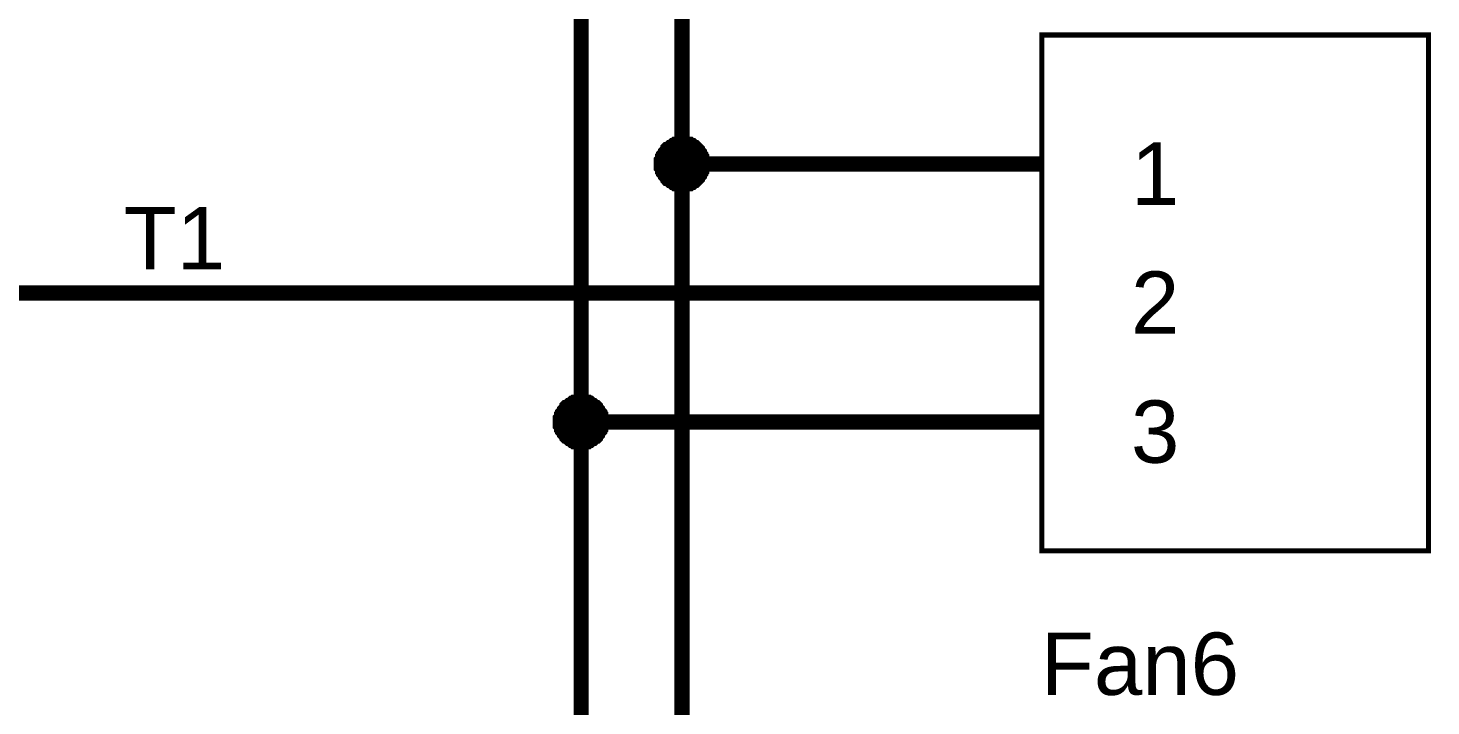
# Model space of a CAD drawing. Header units: millimetres. Extents: x 0 to 594, y 0 to 420.
# Drawn here: x 522.37 to 550.02, y 248.75 to 262.1 of the extents above; entities that cross this region are included whole.
import ezdxf

# ---------------------------------------------------------------- set-up
doc = ezdxf.new("R2010")
doc.units = ezdxf.units.MM
doc.layers.add('Sheet', color=255, linetype='Continuous')
doc.styles.get("Standard").update_dxf_attribs({"font": 'arial.ttf'})

msp = doc.modelspace()

# ---------------------------------------------------------------- linework, layer by layer
at = {"layer": 'Sheet', "color": 0}
for points, const_width in [([(537.275, 259.425), (535.265, 259.425), (535.265, 272.972)], 0.3), ([(537.275, 254.345), (533.275, 254.345), (533.275, 267.892), (537.275, 267.892)], 0.3), ([(534.757, 259.425), (534.757, 259.447), (534.757, 259.468), (534.757, 259.51), (534.757, 259.531), (534.778, 259.552), (534.778, 259.574), (534.778, 259.595), (534.799, 259.616), (534.799, 259.637), (534.82, 259.658), (534.841, 259.679), (534.841, 259.701), (534.862, 259.722), (534.884, 259.743), (534.884, 259.764), (534.905, 259.785), (534.926, 259.806), (534.947, 259.806), (534.968, 259.828), (534.989, 259.849), (535.011, 259.849), (535.032, 259.87), (535.053, 259.891), (535.074, 259.891), (535.095, 259.912), (535.116, 259.912), (535.138, 259.912), (535.159, 259.933), (535.18, 259.933), (535.222, 259.933), (535.243, 259.933), (535.265, 259.933)], 0.0991), ([(534.757, 259.425), (534.757, 259.447), (534.757, 259.468), (534.757, 259.51), (534.757, 259.531), (534.778, 259.552), (534.778, 259.574), (534.778, 259.595), (534.799, 259.616), (534.799, 259.637), (534.82, 259.658), (534.841, 259.679), (534.841, 259.701), (534.862, 259.722), (534.884, 259.743), (534.884, 259.764), (534.905, 259.785), (534.926, 259.806), (534.947, 259.806), (534.968, 259.828), (534.989, 259.849), (535.011, 259.849), (535.032, 259.87), (535.053, 259.891), (535.074, 259.891), (535.095, 259.912), (535.116, 259.912), (535.138, 259.912), (535.159, 259.933), (535.18, 259.933), (535.222, 259.933), (535.243, 259.933), (535.265, 259.933)], 0.0991), ([(534.757, 259.425), (534.757, 259.447), (534.757, 259.468), (534.757, 259.51), (534.757, 259.531), (534.778, 259.552), (534.778, 259.574), (534.778, 259.595), (534.799, 259.616), (534.799, 259.637), (534.82, 259.658), (534.841, 259.679), (534.841, 259.701), (534.862, 259.722), (534.884, 259.743), (534.884, 259.764), (534.905, 259.785), (534.926, 259.806), (534.947, 259.806), (534.968, 259.828), (534.989, 259.849), (535.011, 259.849), (535.032, 259.87), (535.053, 259.891), (535.074, 259.891), (535.095, 259.912), (535.116, 259.912), (535.138, 259.912), (535.159, 259.933), (535.18, 259.933), (535.222, 259.933), (535.243, 259.933), (535.265, 259.933)], 0.0991), ([(534.757, 259.425), (534.757, 259.447), (534.757, 259.468), (534.757, 259.51), (534.757, 259.531), (534.778, 259.552), (534.778, 259.574), (534.778, 259.595), (534.799, 259.616), (534.799, 259.637), (534.82, 259.658), (534.841, 259.679), (534.841, 259.701), (534.862, 259.722), (534.884, 259.743), (534.884, 259.764), (534.905, 259.785), (534.926, 259.806), (534.947, 259.806), (534.968, 259.828), (534.989, 259.849), (535.011, 259.849), (535.032, 259.87), (535.053, 259.891), (535.074, 259.891), (535.095, 259.912), (535.116, 259.912), (535.138, 259.912), (535.159, 259.933), (535.18, 259.933), (535.222, 259.933), (535.243, 259.933), (535.265, 259.933)], 0.0991), ([(534.757, 259.425), (534.757, 259.447), (534.757, 259.468), (534.757, 259.51), (534.757, 259.531), (534.778, 259.552), (534.778, 259.574), (534.778, 259.595), (534.799, 259.616), (534.799, 259.637), (534.82, 259.658), (534.841, 259.679), (534.841, 259.701), (534.862, 259.722), (534.884, 259.743), (534.884, 259.764), (534.905, 259.785), (534.926, 259.806), (534.947, 259.806), (534.968, 259.828), (534.989, 259.849), (535.011, 259.849), (535.032, 259.87), (535.053, 259.891), (535.074, 259.891), (535.095, 259.912), (535.116, 259.912), (535.138, 259.912), (535.159, 259.933), (535.18, 259.933), (535.222, 259.933), (535.243, 259.933), (535.265, 259.933)], 0.0991), ([(534.757, 259.425), (534.757, 259.447), (534.757, 259.468), (534.757, 259.51), (534.757, 259.531), (534.778, 259.552), (534.778, 259.574), (534.778, 259.595), (534.799, 259.616), (534.799, 259.637), (534.82, 259.658), (534.841, 259.679), (534.841, 259.701), (534.862, 259.722), (534.884, 259.743), (534.884, 259.764), (534.905, 259.785), (534.926, 259.806), (534.947, 259.806), (534.968, 259.828), (534.989, 259.849), (535.011, 259.849), (535.032, 259.87), (535.053, 259.891), (535.074, 259.891), (535.095, 259.912), (535.116, 259.912), (535.138, 259.912), (535.159, 259.933), (535.18, 259.933), (535.222, 259.933), (535.243, 259.933), (535.265, 259.933)], 0.0991), ([(534.757, 259.425), (534.757, 259.447), (534.757, 259.468), (534.757, 259.51), (534.757, 259.531), (534.778, 259.552), (534.778, 259.574), (534.778, 259.595), (534.799, 259.616), (534.799, 259.637), (534.82, 259.658), (534.841, 259.679), (534.841, 259.701), (534.862, 259.722), (534.884, 259.743), (534.884, 259.764), (534.905, 259.785), (534.926, 259.806), (534.947, 259.806), (534.968, 259.828), (534.989, 259.849), (535.011, 259.849), (535.032, 259.87), (535.053, 259.891), (535.074, 259.891), (535.095, 259.912), (535.116, 259.912), (535.138, 259.912), (535.159, 259.933), (535.18, 259.933), (535.222, 259.933), (535.243, 259.933), (535.265, 259.933)], 0.0991), ([(534.757, 259.425), (534.757, 259.447), (534.757, 259.468), (534.757, 259.51), (534.757, 259.531), (534.778, 259.552), (534.778, 259.574), (534.778, 259.595), (534.799, 259.616), (534.799, 259.637), (534.82, 259.658), (534.841, 259.679), (534.841, 259.701), (534.862, 259.722), (534.884, 259.743), (534.884, 259.764), (534.905, 259.785), (534.926, 259.806), (534.947, 259.806), (534.968, 259.828), (534.989, 259.849), (535.011, 259.849), (535.032, 259.87), (535.053, 259.891), (535.074, 259.891), (535.095, 259.912), (535.116, 259.912), (535.138, 259.912), (535.159, 259.933), (535.18, 259.933), (535.222, 259.933), (535.243, 259.933), (535.265, 259.933)], 0.0991), ([(535.265, 259.933), (535.265, 259.933)], 0.0991), ([(535.265, 259.933), (535.286, 259.933), (535.328, 259.933), (535.349, 259.933), (535.37, 259.933), (535.392, 259.912), (535.413, 259.912), (535.455, 259.912), (535.476, 259.891), (535.497, 259.891), (535.519, 259.87), (535.54, 259.849), (535.561, 259.849), (535.582, 259.828), (535.603, 259.806), (535.603, 259.806), (535.624, 259.785), (535.646, 259.764), (535.667, 259.743), (535.667, 259.722), (535.688, 259.701), (535.709, 259.679), (535.709, 259.658), (535.73, 259.637), (535.73, 259.616), (535.751, 259.595), (535.751, 259.574), (535.751, 259.552), (535.773, 259.531), (535.773, 259.51), (535.773, 259.468), (535.773, 259.447), (535.773, 259.425)], 0.0991), ([(535.265, 259.933), (535.265, 259.933)], 0.0991), ([(535.265, 259.933), (535.286, 259.933), (535.328, 259.933), (535.349, 259.933), (535.37, 259.933), (535.392, 259.912), (535.413, 259.912), (535.455, 259.912), (535.476, 259.891), (535.497, 259.891), (535.519, 259.87), (535.54, 259.849), (535.561, 259.849), (535.582, 259.828), (535.603, 259.806), (535.603, 259.806), (535.624, 259.785), (535.646, 259.764), (535.667, 259.743), (535.667, 259.722), (535.688, 259.701), (535.709, 259.679), (535.709, 259.658), (535.73, 259.637), (535.73, 259.616), (535.751, 259.595), (535.751, 259.574), (535.751, 259.552), (535.773, 259.531), (535.773, 259.51), (535.773, 259.468), (535.773, 259.447), (535.773, 259.425)], 0.0991), ([(535.265, 259.933), (535.265, 259.933)], 0.0991), ([(535.265, 259.933), (535.286, 259.933), (535.328, 259.933), (535.349, 259.933), (535.37, 259.933), (535.392, 259.912), (535.413, 259.912), (535.455, 259.912), (535.476, 259.891), (535.497, 259.891), (535.519, 259.87), (535.54, 259.849), (535.561, 259.849), (535.582, 259.828), (535.603, 259.806), (535.603, 259.806), (535.624, 259.785), (535.646, 259.764), (535.667, 259.743), (535.667, 259.722), (535.688, 259.701), (535.709, 259.679), (535.709, 259.658), (535.73, 259.637), (535.73, 259.616), (535.751, 259.595), (535.751, 259.574), (535.751, 259.552), (535.773, 259.531), (535.773, 259.51), (535.773, 259.468), (535.773, 259.447), (535.773, 259.425)], 0.0991), ([(535.265, 259.933), (535.265, 259.933)], 0.0991), ([(535.265, 259.933), (535.286, 259.933), (535.328, 259.933), (535.349, 259.933), (535.37, 259.933), (535.392, 259.912), (535.413, 259.912), (535.455, 259.912), (535.476, 259.891), (535.497, 259.891), (535.519, 259.87), (535.54, 259.849), (535.561, 259.849), (535.582, 259.828), (535.603, 259.806), (535.603, 259.806), (535.624, 259.785), (535.646, 259.764), (535.667, 259.743), (535.667, 259.722), (535.688, 259.701), (535.709, 259.679), (535.709, 259.658), (535.73, 259.637), (535.73, 259.616), (535.751, 259.595), (535.751, 259.574), (535.751, 259.552), (535.773, 259.531), (535.773, 259.51), (535.773, 259.468), (535.773, 259.447), (535.773, 259.425)], 0.0991), ([(535.265, 259.933), (535.265, 259.933)], 0.0991), ([(535.265, 259.933), (535.286, 259.933), (535.328, 259.933), (535.349, 259.933), (535.37, 259.933), (535.392, 259.912), (535.413, 259.912), (535.455, 259.912), (535.476, 259.891), (535.497, 259.891), (535.519, 259.87), (535.54, 259.849), (535.561, 259.849), (535.582, 259.828), (535.603, 259.806), (535.603, 259.806), (535.624, 259.785), (535.646, 259.764), (535.667, 259.743), (535.667, 259.722), (535.688, 259.701), (535.709, 259.679), (535.709, 259.658), (535.73, 259.637), (535.73, 259.616), (535.751, 259.595), (535.751, 259.574), (535.751, 259.552), (535.773, 259.531), (535.773, 259.51), (535.773, 259.468), (535.773, 259.447), (535.773, 259.425)], 0.0991), ([(535.265, 259.933), (535.265, 259.933)], 0.0991), ([(535.265, 259.933), (535.286, 259.933), (535.328, 259.933), (535.349, 259.933), (535.37, 259.933), (535.392, 259.912), (535.413, 259.912), (535.455, 259.912), (535.476, 259.891), (535.497, 259.891), (535.519, 259.87), (535.54, 259.849), (535.561, 259.849), (535.582, 259.828), (535.603, 259.806), (535.603, 259.806), (535.624, 259.785), (535.646, 259.764), (535.667, 259.743), (535.667, 259.722), (535.688, 259.701), (535.709, 259.679), (535.709, 259.658), (535.73, 259.637), (535.73, 259.616), (535.751, 259.595), (535.751, 259.574), (535.751, 259.552), (535.773, 259.531), (535.773, 259.51), (535.773, 259.468), (535.773, 259.447), (535.773, 259.425)], 0.0991), ([(535.265, 259.933), (535.265, 259.933)], 0.0991), ([(535.265, 259.933), (535.286, 259.933), (535.328, 259.933), (535.349, 259.933), (535.37, 259.933), (535.392, 259.912), (535.413, 259.912), (535.455, 259.912), (535.476, 259.891), (535.497, 259.891), (535.519, 259.87), (535.54, 259.849), (535.561, 259.849), (535.582, 259.828), (535.603, 259.806), (535.603, 259.806), (535.624, 259.785), (535.646, 259.764), (535.667, 259.743), (535.667, 259.722), (535.688, 259.701), (535.709, 259.679), (535.709, 259.658), (535.73, 259.637), (535.73, 259.616), (535.751, 259.595), (535.751, 259.574), (535.751, 259.552), (535.773, 259.531), (535.773, 259.51), (535.773, 259.468), (535.773, 259.447), (535.773, 259.425)], 0.0991), ([(535.265, 259.933), (535.265, 259.933)], 0.0991), ([(535.265, 259.933), (535.286, 259.933), (535.328, 259.933), (535.349, 259.933), (535.37, 259.933), (535.392, 259.912), (535.413, 259.912), (535.455, 259.912), (535.476, 259.891), (535.497, 259.891), (535.519, 259.87), (535.54, 259.849), (535.561, 259.849), (535.582, 259.828), (535.603, 259.806), (535.603, 259.806), (535.624, 259.785), (535.646, 259.764), (535.667, 259.743), (535.667, 259.722), (535.688, 259.701), (535.709, 259.679), (535.709, 259.658), (535.73, 259.637), (535.73, 259.616), (535.751, 259.595), (535.751, 259.574), (535.751, 259.552), (535.773, 259.531), (535.773, 259.51), (535.773, 259.468), (535.773, 259.447), (535.773, 259.425)], 0.0991), ([(535.265, 258.917), (535.243, 258.917), (535.222, 258.917), (535.18, 258.917), (535.159, 258.917), (535.138, 258.939), (535.116, 258.939), (535.095, 258.939), (535.074, 258.96), (535.053, 258.96), (535.032, 258.981), (535.011, 259.002), (534.989, 259.002), (534.968, 259.023), (534.947, 259.044), (534.926, 259.044), (534.905, 259.066), (534.884, 259.087), (534.884, 259.108), (534.862, 259.129), (534.841, 259.15), (534.841, 259.171), (534.82, 259.193), (534.799, 259.214), (534.799, 259.235), (534.778, 259.256), (534.778, 259.277), (534.778, 259.298), (534.757, 259.32), (534.757, 259.341), (534.757, 259.383), (534.757, 259.404), (534.757, 259.425)], 0.0991), ([(534.757, 259.425), (534.757, 259.425)], 0.0991), ([(535.265, 258.917), (535.243, 258.917), (535.222, 258.917), (535.18, 258.917), (535.159, 258.917), (535.138, 258.939), (535.116, 258.939), (535.095, 258.939), (535.074, 258.96), (535.053, 258.96), (535.032, 258.981), (535.011, 259.002), (534.989, 259.002), (534.968, 259.023), (534.947, 259.044), (534.926, 259.044), (534.905, 259.066), (534.884, 259.087), (534.884, 259.108), (534.862, 259.129), (534.841, 259.15), (534.841, 259.171), (534.82, 259.193), (534.799, 259.214), (534.799, 259.235), (534.778, 259.256), (534.778, 259.277), (534.778, 259.298), (534.757, 259.32), (534.757, 259.341), (534.757, 259.383), (534.757, 259.404), (534.757, 259.425)], 0.0991), ([(534.757, 259.425), (534.757, 259.425)], 0.0991), ([(535.265, 258.917), (535.243, 258.917), (535.222, 258.917), (535.18, 258.917), (535.159, 258.917), (535.138, 258.939), (535.116, 258.939), (535.095, 258.939), (535.074, 258.96), (535.053, 258.96), (535.032, 258.981), (535.011, 259.002), (534.989, 259.002), (534.968, 259.023), (534.947, 259.044), (534.926, 259.044), (534.905, 259.066), (534.884, 259.087), (534.884, 259.108), (534.862, 259.129), (534.841, 259.15), (534.841, 259.171), (534.82, 259.193), (534.799, 259.214), (534.799, 259.235), (534.778, 259.256), (534.778, 259.277), (534.778, 259.298), (534.757, 259.32), (534.757, 259.341), (534.757, 259.383), (534.757, 259.404), (534.757, 259.425)], 0.0991), ([(534.757, 259.425), (534.757, 259.425)], 0.0991), ([(535.265, 258.917), (535.243, 258.917), (535.222, 258.917), (535.18, 258.917), (535.159, 258.917), (535.138, 258.939), (535.116, 258.939), (535.095, 258.939), (535.074, 258.96), (535.053, 258.96), (535.032, 258.981), (535.011, 259.002), (534.989, 259.002), (534.968, 259.023), (534.947, 259.044), (534.926, 259.044), (534.905, 259.066), (534.884, 259.087), (534.884, 259.108), (534.862, 259.129), (534.841, 259.15), (534.841, 259.171), (534.82, 259.193), (534.799, 259.214), (534.799, 259.235), (534.778, 259.256), (534.778, 259.277), (534.778, 259.298), (534.757, 259.32), (534.757, 259.341), (534.757, 259.383), (534.757, 259.404), (534.757, 259.425)], 0.0991), ([(534.757, 259.425), (534.757, 259.425)], 0.0991), ([(535.265, 258.917), (535.243, 258.917), (535.222, 258.917), (535.18, 258.917), (535.159, 258.917), (535.138, 258.939), (535.116, 258.939), (535.095, 258.939), (535.074, 258.96), (535.053, 258.96), (535.032, 258.981), (535.011, 259.002), (534.989, 259.002), (534.968, 259.023), (534.947, 259.044), (534.926, 259.044), (534.905, 259.066), (534.884, 259.087), (534.884, 259.108), (534.862, 259.129), (534.841, 259.15), (534.841, 259.171), (534.82, 259.193), (534.799, 259.214), (534.799, 259.235), (534.778, 259.256), (534.778, 259.277), (534.778, 259.298), (534.757, 259.32), (534.757, 259.341), (534.757, 259.383), (534.757, 259.404), (534.757, 259.425)], 0.0991), ([(534.757, 259.425), (534.757, 259.425)], 0.0991), ([(535.265, 258.917), (535.243, 258.917), (535.222, 258.917), (535.18, 258.917), (535.159, 258.917), (535.138, 258.939), (535.116, 258.939), (535.095, 258.939), (535.074, 258.96), (535.053, 258.96), (535.032, 258.981), (535.011, 259.002), (534.989, 259.002), (534.968, 259.023), (534.947, 259.044), (534.926, 259.044), (534.905, 259.066), (534.884, 259.087), (534.884, 259.108), (534.862, 259.129), (534.841, 259.15), (534.841, 259.171), (534.82, 259.193), (534.799, 259.214), (534.799, 259.235), (534.778, 259.256), (534.778, 259.277), (534.778, 259.298), (534.757, 259.32), (534.757, 259.341), (534.757, 259.383), (534.757, 259.404), (534.757, 259.425)], 0.0991), ([(534.757, 259.425), (534.757, 259.425)], 0.0991), ([(535.265, 258.917), (535.243, 258.917), (535.222, 258.917), (535.18, 258.917), (535.159, 258.917), (535.138, 258.939), (535.116, 258.939), (535.095, 258.939), (535.074, 258.96), (535.053, 258.96), (535.032, 258.981), (535.011, 259.002), (534.989, 259.002), (534.968, 259.023), (534.947, 259.044), (534.926, 259.044), (534.905, 259.066), (534.884, 259.087), (534.884, 259.108), (534.862, 259.129), (534.841, 259.15), (534.841, 259.171), (534.82, 259.193), (534.799, 259.214), (534.799, 259.235), (534.778, 259.256), (534.778, 259.277), (534.778, 259.298), (534.757, 259.32), (534.757, 259.341), (534.757, 259.383), (534.757, 259.404), (534.757, 259.425)], 0.0991), ([(534.757, 259.425), (534.757, 259.425)], 0.0991), ([(535.265, 258.917), (535.243, 258.917), (535.222, 258.917), (535.18, 258.917), (535.159, 258.917), (535.138, 258.939), (535.116, 258.939), (535.095, 258.939), (535.074, 258.96), (535.053, 258.96), (535.032, 258.981), (535.011, 259.002), (534.989, 259.002), (534.968, 259.023), (534.947, 259.044), (534.926, 259.044), (534.905, 259.066), (534.884, 259.087), (534.884, 259.108), (534.862, 259.129), (534.841, 259.15), (534.841, 259.171), (534.82, 259.193), (534.799, 259.214), (534.799, 259.235), (534.778, 259.256), (534.778, 259.277), (534.778, 259.298), (534.757, 259.32), (534.757, 259.341), (534.757, 259.383), (534.757, 259.404), (534.757, 259.425)], 0.0991), ([(534.757, 259.425), (534.757, 259.425)], 0.0991), ([(535.265, 245.963), (535.265, 259.425)], 0.3), ([(535.773, 259.425), (535.773, 259.404), (535.773, 259.383), (535.773, 259.341), (535.773, 259.32), (535.751, 259.298), (535.751, 259.277), (535.751, 259.256), (535.73, 259.235), (535.73, 259.214), (535.709, 259.193), (535.709, 259.171), (535.688, 259.15), (535.667, 259.129), (535.667, 259.108), (535.646, 259.087), (535.624, 259.066), (535.603, 259.044), (535.603, 259.044), (535.582, 259.023), (535.561, 259.002), (535.54, 259.002), (535.519, 258.981), (535.497, 258.96), (535.476, 258.96), (535.455, 258.939), (535.413, 258.939), (535.392, 258.939), (535.37, 258.917), (535.349, 258.917), (535.328, 258.917), (535.286, 258.917), (535.265, 258.917)], 0.0991), ([(535.773, 259.425), (535.773, 259.404), (535.773, 259.383), (535.773, 259.341), (535.773, 259.32), (535.751, 259.298), (535.751, 259.277), (535.751, 259.256), (535.73, 259.235), (535.73, 259.214), (535.709, 259.193), (535.709, 259.171), (535.688, 259.15), (535.667, 259.129), (535.667, 259.108), (535.646, 259.087), (535.624, 259.066), (535.603, 259.044), (535.603, 259.044), (535.582, 259.023), (535.561, 259.002), (535.54, 259.002), (535.519, 258.981), (535.497, 258.96), (535.476, 258.96), (535.455, 258.939), (535.413, 258.939), (535.392, 258.939), (535.37, 258.917), (535.349, 258.917), (535.328, 258.917), (535.286, 258.917), (535.265, 258.917)], 0.0991), ([(535.773, 259.425), (535.773, 259.404), (535.773, 259.383), (535.773, 259.341), (535.773, 259.32), (535.751, 259.298), (535.751, 259.277), (535.751, 259.256), (535.73, 259.235), (535.73, 259.214), (535.709, 259.193), (535.709, 259.171), (535.688, 259.15), (535.667, 259.129), (535.667, 259.108), (535.646, 259.087), (535.624, 259.066), (535.603, 259.044), (535.603, 259.044), (535.582, 259.023), (535.561, 259.002), (535.54, 259.002), (535.519, 258.981), (535.497, 258.96), (535.476, 258.96), (535.455, 258.939), (535.413, 258.939), (535.392, 258.939), (535.37, 258.917), (535.349, 258.917), (535.328, 258.917), (535.286, 258.917), (535.265, 258.917)], 0.0991), ([(535.773, 259.425), (535.773, 259.404), (535.773, 259.383), (535.773, 259.341), (535.773, 259.32), (535.751, 259.298), (535.751, 259.277), (535.751, 259.256), (535.73, 259.235), (535.73, 259.214), (535.709, 259.193), (535.709, 259.171), (535.688, 259.15), (535.667, 259.129), (535.667, 259.108), (535.646, 259.087), (535.624, 259.066), (535.603, 259.044), (535.603, 259.044), (535.582, 259.023), (535.561, 259.002), (535.54, 259.002), (535.519, 258.981), (535.497, 258.96), (535.476, 258.96), (535.455, 258.939), (535.413, 258.939), (535.392, 258.939), (535.37, 258.917), (535.349, 258.917), (535.328, 258.917), (535.286, 258.917), (535.265, 258.917)], 0.0991), ([(535.773, 259.425), (535.773, 259.404), (535.773, 259.383), (535.773, 259.341), (535.773, 259.32), (535.751, 259.298), (535.751, 259.277), (535.751, 259.256), (535.73, 259.235), (535.73, 259.214), (535.709, 259.193), (535.709, 259.171), (535.688, 259.15), (535.667, 259.129), (535.667, 259.108), (535.646, 259.087), (535.624, 259.066), (535.603, 259.044), (535.603, 259.044), (535.582, 259.023), (535.561, 259.002), (535.54, 259.002), (535.519, 258.981), (535.497, 258.96), (535.476, 258.96), (535.455, 258.939), (535.413, 258.939), (535.392, 258.939), (535.37, 258.917), (535.349, 258.917), (535.328, 258.917), (535.286, 258.917), (535.265, 258.917)], 0.0991), ([(535.773, 259.425), (535.773, 259.404), (535.773, 259.383), (535.773, 259.341), (535.773, 259.32), (535.751, 259.298), (535.751, 259.277), (535.751, 259.256), (535.73, 259.235), (535.73, 259.214), (535.709, 259.193), (535.709, 259.171), (535.688, 259.15), (535.667, 259.129), (535.667, 259.108), (535.646, 259.087), (535.624, 259.066), (535.603, 259.044), (535.603, 259.044), (535.582, 259.023), (535.561, 259.002), (535.54, 259.002), (535.519, 258.981), (535.497, 258.96), (535.476, 258.96), (535.455, 258.939), (535.413, 258.939), (535.392, 258.939), (535.37, 258.917), (535.349, 258.917), (535.328, 258.917), (535.286, 258.917), (535.265, 258.917)], 0.0991), ([(535.773, 259.425), (535.773, 259.404), (535.773, 259.383), (535.773, 259.341), (535.773, 259.32), (535.751, 259.298), (535.751, 259.277), (535.751, 259.256), (535.73, 259.235), (535.73, 259.214), (535.709, 259.193), (535.709, 259.171), (535.688, 259.15), (535.667, 259.129), (535.667, 259.108), (535.646, 259.087), (535.624, 259.066), (535.603, 259.044), (535.603, 259.044), (535.582, 259.023), (535.561, 259.002), (535.54, 259.002), (535.519, 258.981), (535.497, 258.96), (535.476, 258.96), (535.455, 258.939), (535.413, 258.939), (535.392, 258.939), (535.37, 258.917), (535.349, 258.917), (535.328, 258.917), (535.286, 258.917), (535.265, 258.917)], 0.0991), ([(535.773, 259.425), (535.773, 259.404), (535.773, 259.383), (535.773, 259.341), (535.773, 259.32), (535.751, 259.298), (535.751, 259.277), (535.751, 259.256), (535.73, 259.235), (535.73, 259.214), (535.709, 259.193), (535.709, 259.171), (535.688, 259.15), (535.667, 259.129), (535.667, 259.108), (535.646, 259.087), (535.624, 259.066), (535.603, 259.044), (535.603, 259.044), (535.582, 259.023), (535.561, 259.002), (535.54, 259.002), (535.519, 258.981), (535.497, 258.96), (535.476, 258.96), (535.455, 258.939), (535.413, 258.939), (535.392, 258.939), (535.37, 258.917), (535.349, 258.917), (535.328, 258.917), (535.286, 258.917), (535.265, 258.917)], 0.0991), ([(535.773, 259.425), (535.773, 259.425), (535.773, 259.425), (535.773, 259.425), (535.773, 259.425), (535.773, 259.425), (535.773, 259.425), (535.773, 259.425), (535.773, 259.425), (535.773, 259.425), (535.773, 259.425), (535.773, 259.425), (535.773, 259.425), (535.773, 259.425), (535.773, 259.425), (535.773, 259.425), (535.773, 259.425), (535.773, 259.425), (535.773, 259.425), (535.773, 259.425), (535.773, 259.425), (535.773, 259.425), (535.773, 259.425), (535.773, 259.425), (535.773, 259.425), (535.773, 259.425), (535.773, 259.425), (535.773, 259.425), (535.773, 259.425), (535.773, 259.425), (535.773, 259.425), (535.773, 259.425), (535.773, 259.425)], 0.0991), ([(535.773, 259.425), (535.773, 259.425)], 0.0991), ([(535.773, 259.425), (535.773, 259.425), (535.773, 259.425), (535.773, 259.425), (535.773, 259.425), (535.773, 259.425), (535.773, 259.425), (535.773, 259.425), (535.773, 259.425), (535.773, 259.425), (535.773, 259.425), (535.773, 259.425), (535.773, 259.425), (535.773, 259.425), (535.773, 259.425), (535.773, 259.425), (535.773, 259.425), (535.773, 259.425), (535.773, 259.425), (535.773, 259.425), (535.773, 259.425), (535.773, 259.425), (535.773, 259.425), (535.773, 259.425), (535.773, 259.425), (535.773, 259.425), (535.773, 259.425), (535.773, 259.425), (535.773, 259.425), (535.773, 259.425), (535.773, 259.425), (535.773, 259.425), (535.773, 259.425)], 0.0991), ([(535.773, 259.425), (535.773, 259.425)], 0.0991), ([(535.773, 259.425), (535.773, 259.425), (535.773, 259.425), (535.773, 259.425), (535.773, 259.425), (535.773, 259.425), (535.773, 259.425), (535.773, 259.425), (535.773, 259.425), (535.773, 259.425), (535.773, 259.425), (535.773, 259.425), (535.773, 259.425), (535.773, 259.425), (535.773, 259.425), (535.773, 259.425), (535.773, 259.425), (535.773, 259.425), (535.773, 259.425), (535.773, 259.425), (535.773, 259.425), (535.773, 259.425), (535.773, 259.425), (535.773, 259.425), (535.773, 259.425), (535.773, 259.425), (535.773, 259.425), (535.773, 259.425), (535.773, 259.425), (535.773, 259.425), (535.773, 259.425), (535.773, 259.425), (535.773, 259.425)], 0.0991), ([(535.773, 259.425), (535.773, 259.425)], 0.0991), ([(535.773, 259.425), (535.773, 259.425), (535.773, 259.425), (535.773, 259.425), (535.773, 259.425), (535.773, 259.425), (535.773, 259.425), (535.773, 259.425), (535.773, 259.425), (535.773, 259.425), (535.773, 259.425), (535.773, 259.425), (535.773, 259.425), (535.773, 259.425), (535.773, 259.425), (535.773, 259.425), (535.773, 259.425), (535.773, 259.425), (535.773, 259.425), (535.773, 259.425), (535.773, 259.425), (535.773, 259.425), (535.773, 259.425), (535.773, 259.425), (535.773, 259.425), (535.773, 259.425), (535.773, 259.425), (535.773, 259.425), (535.773, 259.425), (535.773, 259.425), (535.773, 259.425), (535.773, 259.425), (535.773, 259.425)], 0.0991), ([(535.773, 259.425), (535.773, 259.425)], 0.0991), ([(535.773, 259.425), (535.773, 259.425), (535.773, 259.425), (535.773, 259.425), (535.773, 259.425), (535.773, 259.425), (535.773, 259.425), (535.773, 259.425), (535.773, 259.425), (535.773, 259.425), (535.773, 259.425), (535.773, 259.425), (535.773, 259.425), (535.773, 259.425), (535.773, 259.425), (535.773, 259.425), (535.773, 259.425), (535.773, 259.425), (535.773, 259.425), (535.773, 259.425), (535.773, 259.425), (535.773, 259.425), (535.773, 259.425), (535.773, 259.425), (535.773, 259.425), (535.773, 259.425), (535.773, 259.425), (535.773, 259.425), (535.773, 259.425), (535.773, 259.425), (535.773, 259.425), (535.773, 259.425), (535.773, 259.425)], 0.0991), ([(535.773, 259.425), (535.773, 259.425)], 0.0991), ([(535.773, 259.425), (535.773, 259.425), (535.773, 259.425), (535.773, 259.425), (535.773, 259.425), (535.773, 259.425), (535.773, 259.425), (535.773, 259.425), (535.773, 259.425), (535.773, 259.425), (535.773, 259.425), (535.773, 259.425), (535.773, 259.425), (535.773, 259.425), (535.773, 259.425), (535.773, 259.425), (535.773, 259.425), (535.773, 259.425), (535.773, 259.425), (535.773, 259.425), (535.773, 259.425), (535.773, 259.425), (535.773, 259.425), (535.773, 259.425), (535.773, 259.425), (535.773, 259.425), (535.773, 259.425), (535.773, 259.425), (535.773, 259.425), (535.773, 259.425), (535.773, 259.425), (535.773, 259.425), (535.773, 259.425)], 0.0991), ([(535.773, 259.425), (535.773, 259.425)], 0.0991), ([(535.773, 259.425), (535.773, 259.425), (535.773, 259.425), (535.773, 259.425), (535.773, 259.425), (535.773, 259.425), (535.773, 259.425), (535.773, 259.425), (535.773, 259.425), (535.773, 259.425), (535.773, 259.425), (535.773, 259.425), (535.773, 259.425), (535.773, 259.425), (535.773, 259.425), (535.773, 259.425), (535.773, 259.425), (535.773, 259.425), (535.773, 259.425), (535.773, 259.425), (535.773, 259.425), (535.773, 259.425), (535.773, 259.425), (535.773, 259.425), (535.773, 259.425), (535.773, 259.425), (535.773, 259.425), (535.773, 259.425), (535.773, 259.425), (535.773, 259.425), (535.773, 259.425), (535.773, 259.425), (535.773, 259.425)], 0.0991), ([(535.773, 259.425), (535.773, 259.425)], 0.0991), ([(535.773, 259.425), (535.773, 259.425), (535.773, 259.425), (535.773, 259.425), (535.773, 259.425), (535.773, 259.425), (535.773, 259.425), (535.773, 259.425), (535.773, 259.425), (535.773, 259.425), (535.773, 259.425), (535.773, 259.425), (535.773, 259.425), (535.773, 259.425), (535.773, 259.425), (535.773, 259.425), (535.773, 259.425), (535.773, 259.425), (535.773, 259.425), (535.773, 259.425), (535.773, 259.425), (535.773, 259.425), (535.773, 259.425), (535.773, 259.425), (535.773, 259.425), (535.773, 259.425), (535.773, 259.425), (535.773, 259.425), (535.773, 259.425), (535.773, 259.425), (535.773, 259.425), (535.773, 259.425), (535.773, 259.425)], 0.0991), ([(535.773, 259.425), (535.773, 259.425)], 0.0991), ([(542.355, 259.425), (537.275, 259.425)], 0.3), ([(520.279, 256.885), (537.275, 256.885)], 0.3), ([(542.355, 256.885), (537.275, 256.885)], 0.3), ([(532.767, 254.345), (532.767, 254.366), (532.767, 254.388), (532.767, 254.43), (532.767, 254.451), (532.788, 254.472), (532.788, 254.493), (532.788, 254.515), (532.809, 254.536), (532.809, 254.557), (532.831, 254.578), (532.852, 254.599), (532.852, 254.621), (532.873, 254.642), (532.894, 254.663), (532.894, 254.684), (532.915, 254.705), (532.936, 254.726), (532.958, 254.726), (532.979, 254.748), (533, 254.769), (533.021, 254.769), (533.042, 254.79), (533.063, 254.811), (533.085, 254.811), (533.106, 254.832), (533.127, 254.832), (533.148, 254.832), (533.169, 254.853), (533.19, 254.853), (533.233, 254.853), (533.254, 254.853), (533.275, 254.853)], 0.0991), ([(532.767, 254.345), (532.767, 254.366), (532.767, 254.388), (532.767, 254.43), (532.767, 254.451), (532.788, 254.472), (532.788, 254.493), (532.788, 254.515), (532.809, 254.536), (532.809, 254.557), (532.831, 254.578), (532.852, 254.599), (532.852, 254.621), (532.873, 254.642), (532.894, 254.663), (532.894, 254.684), (532.915, 254.705), (532.936, 254.726), (532.958, 254.726), (532.979, 254.748), (533, 254.769), (533.021, 254.769), (533.042, 254.79), (533.063, 254.811), (533.085, 254.811), (533.106, 254.832), (533.127, 254.832), (533.148, 254.832), (533.169, 254.853), (533.19, 254.853), (533.233, 254.853), (533.254, 254.853), (533.275, 254.853)], 0.0991), ([(532.767, 254.345), (532.767, 254.366), (532.767, 254.388), (532.767, 254.43), (532.767, 254.451), (532.788, 254.472), (532.788, 254.493), (532.788, 254.515), (532.809, 254.536), (532.809, 254.557), (532.831, 254.578), (532.852, 254.599), (532.852, 254.621), (532.873, 254.642), (532.894, 254.663), (532.894, 254.684), (532.915, 254.705), (532.936, 254.726), (532.958, 254.726), (532.979, 254.748), (533, 254.769), (533.021, 254.769), (533.042, 254.79), (533.063, 254.811), (533.085, 254.811), (533.106, 254.832), (533.127, 254.832), (533.148, 254.832), (533.169, 254.853), (533.19, 254.853), (533.233, 254.853), (533.254, 254.853), (533.275, 254.853)], 0.0991), ([(532.767, 254.345), (532.767, 254.366), (532.767, 254.388), (532.767, 254.43), (532.767, 254.451), (532.788, 254.472), (532.788, 254.493), (532.788, 254.515), (532.809, 254.536), (532.809, 254.557), (532.831, 254.578), (532.852, 254.599), (532.852, 254.621), (532.873, 254.642), (532.894, 254.663), (532.894, 254.684), (532.915, 254.705), (532.936, 254.726), (532.958, 254.726), (532.979, 254.748), (533, 254.769), (533.021, 254.769), (533.042, 254.79), (533.063, 254.811), (533.085, 254.811), (533.106, 254.832), (533.127, 254.832), (533.148, 254.832), (533.169, 254.853), (533.19, 254.853), (533.233, 254.853), (533.254, 254.853), (533.275, 254.853)], 0.0991), ([(532.767, 254.345), (532.767, 254.366), (532.767, 254.388), (532.767, 254.43), (532.767, 254.451), (532.788, 254.472), (532.788, 254.493), (532.788, 254.515), (532.809, 254.536), (532.809, 254.557), (532.831, 254.578), (532.852, 254.599), (532.852, 254.621), (532.873, 254.642), (532.894, 254.663), (532.894, 254.684), (532.915, 254.705), (532.936, 254.726), (532.958, 254.726), (532.979, 254.748), (533, 254.769), (533.021, 254.769), (533.042, 254.79), (533.063, 254.811), (533.085, 254.811), (533.106, 254.832), (533.127, 254.832), (533.148, 254.832), (533.169, 254.853), (533.19, 254.853), (533.233, 254.853), (533.254, 254.853), (533.275, 254.853)], 0.0991), ([(532.767, 254.345), (532.767, 254.366), (532.767, 254.388), (532.767, 254.43), (532.767, 254.451), (532.788, 254.472), (532.788, 254.493), (532.788, 254.515), (532.809, 254.536), (532.809, 254.557), (532.831, 254.578), (532.852, 254.599), (532.852, 254.621), (532.873, 254.642), (532.894, 254.663), (532.894, 254.684), (532.915, 254.705), (532.936, 254.726), (532.958, 254.726), (532.979, 254.748), (533, 254.769), (533.021, 254.769), (533.042, 254.79), (533.063, 254.811), (533.085, 254.811), (533.106, 254.832), (533.127, 254.832), (533.148, 254.832), (533.169, 254.853), (533.19, 254.853), (533.233, 254.853), (533.254, 254.853), (533.275, 254.853)], 0.0991), ([(532.767, 254.345), (532.767, 254.366), (532.767, 254.388), (532.767, 254.43), (532.767, 254.451), (532.788, 254.472), (532.788, 254.493), (532.788, 254.515), (532.809, 254.536), (532.809, 254.557), (532.831, 254.578), (532.852, 254.599), (532.852, 254.621), (532.873, 254.642), (532.894, 254.663), (532.894, 254.684), (532.915, 254.705), (532.936, 254.726), (532.958, 254.726), (532.979, 254.748), (533, 254.769), (533.021, 254.769), (533.042, 254.79), (533.063, 254.811), (533.085, 254.811), (533.106, 254.832), (533.127, 254.832), (533.148, 254.832), (533.169, 254.853), (533.19, 254.853), (533.233, 254.853), (533.254, 254.853), (533.275, 254.853)], 0.0991), ([(532.767, 254.345), (532.767, 254.366), (532.767, 254.388), (532.767, 254.43), (532.767, 254.451), (532.788, 254.472), (532.788, 254.493), (532.788, 254.515), (532.809, 254.536), (532.809, 254.557), (532.831, 254.578), (532.852, 254.599), (532.852, 254.621), (532.873, 254.642), (532.894, 254.663), (532.894, 254.684), (532.915, 254.705), (532.936, 254.726), (532.958, 254.726), (532.979, 254.748), (533, 254.769), (533.021, 254.769), (533.042, 254.79), (533.063, 254.811), (533.085, 254.811), (533.106, 254.832), (533.127, 254.832), (533.148, 254.832), (533.169, 254.853), (533.19, 254.853), (533.233, 254.853), (533.254, 254.853), (533.275, 254.853)], 0.0991), ([(533.275, 254.853), (533.275, 254.853)], 0.0991), ([(533.275, 254.853), (533.296, 254.853), (533.317, 254.853), (533.36, 254.853), (533.381, 254.853), (533.402, 254.832), (533.423, 254.832), (533.444, 254.832), (533.466, 254.811), (533.487, 254.811), (533.508, 254.79), (533.529, 254.769), (533.55, 254.769), (533.571, 254.748), (533.593, 254.726), (533.614, 254.726), (533.635, 254.705), (533.656, 254.684), (533.656, 254.663), (533.677, 254.642), (533.698, 254.621), (533.698, 254.599), (533.719, 254.578), (533.741, 254.557), (533.741, 254.536), (533.762, 254.515), (533.762, 254.493), (533.762, 254.472), (533.783, 254.451), (533.783, 254.43), (533.783, 254.388), (533.783, 254.366), (533.783, 254.345)], 0.0991), ([(533.275, 254.853), (533.275, 254.853)], 0.0991), ([(533.275, 254.853), (533.296, 254.853), (533.317, 254.853), (533.36, 254.853), (533.381, 254.853), (533.402, 254.832), (533.423, 254.832), (533.444, 254.832), (533.466, 254.811), (533.487, 254.811), (533.508, 254.79), (533.529, 254.769), (533.55, 254.769), (533.571, 254.748), (533.593, 254.726), (533.614, 254.726), (533.635, 254.705), (533.656, 254.684), (533.656, 254.663), (533.677, 254.642), (533.698, 254.621), (533.698, 254.599), (533.719, 254.578), (533.741, 254.557), (533.741, 254.536), (533.762, 254.515), (533.762, 254.493), (533.762, 254.472), (533.783, 254.451), (533.783, 254.43), (533.783, 254.388), (533.783, 254.366), (533.783, 254.345)], 0.0991), ([(533.275, 254.853), (533.275, 254.853)], 0.0991), ([(533.275, 254.853), (533.296, 254.853), (533.317, 254.853), (533.36, 254.853), (533.381, 254.853), (533.402, 254.832), (533.423, 254.832), (533.444, 254.832), (533.466, 254.811), (533.487, 254.811), (533.508, 254.79), (533.529, 254.769), (533.55, 254.769), (533.571, 254.748), (533.593, 254.726), (533.614, 254.726), (533.635, 254.705), (533.656, 254.684), (533.656, 254.663), (533.677, 254.642), (533.698, 254.621), (533.698, 254.599), (533.719, 254.578), (533.741, 254.557), (533.741, 254.536), (533.762, 254.515), (533.762, 254.493), (533.762, 254.472), (533.783, 254.451), (533.783, 254.43), (533.783, 254.388), (533.783, 254.366), (533.783, 254.345)], 0.0991), ([(533.275, 254.853), (533.275, 254.853)], 0.0991), ([(533.275, 254.853), (533.296, 254.853), (533.317, 254.853), (533.36, 254.853), (533.381, 254.853), (533.402, 254.832), (533.423, 254.832), (533.444, 254.832), (533.466, 254.811), (533.487, 254.811), (533.508, 254.79), (533.529, 254.769), (533.55, 254.769), (533.571, 254.748), (533.593, 254.726), (533.614, 254.726), (533.635, 254.705), (533.656, 254.684), (533.656, 254.663), (533.677, 254.642), (533.698, 254.621), (533.698, 254.599), (533.719, 254.578), (533.741, 254.557), (533.741, 254.536), (533.762, 254.515), (533.762, 254.493), (533.762, 254.472), (533.783, 254.451), (533.783, 254.43), (533.783, 254.388), (533.783, 254.366), (533.783, 254.345)], 0.0991), ([(533.275, 254.853), (533.275, 254.853)], 0.0991), ([(533.275, 254.853), (533.296, 254.853), (533.317, 254.853), (533.36, 254.853), (533.381, 254.853), (533.402, 254.832), (533.423, 254.832), (533.444, 254.832), (533.466, 254.811), (533.487, 254.811), (533.508, 254.79), (533.529, 254.769), (533.55, 254.769), (533.571, 254.748), (533.593, 254.726), (533.614, 254.726), (533.635, 254.705), (533.656, 254.684), (533.656, 254.663), (533.677, 254.642), (533.698, 254.621), (533.698, 254.599), (533.719, 254.578), (533.741, 254.557), (533.741, 254.536), (533.762, 254.515), (533.762, 254.493), (533.762, 254.472), (533.783, 254.451), (533.783, 254.43), (533.783, 254.388), (533.783, 254.366), (533.783, 254.345)], 0.0991), ([(533.275, 254.853), (533.275, 254.853)], 0.0991), ([(533.275, 254.853), (533.296, 254.853), (533.317, 254.853), (533.36, 254.853), (533.381, 254.853), (533.402, 254.832), (533.423, 254.832), (533.444, 254.832), (533.466, 254.811), (533.487, 254.811), (533.508, 254.79), (533.529, 254.769), (533.55, 254.769), (533.571, 254.748), (533.593, 254.726), (533.614, 254.726), (533.635, 254.705), (533.656, 254.684), (533.656, 254.663), (533.677, 254.642), (533.698, 254.621), (533.698, 254.599), (533.719, 254.578), (533.741, 254.557), (533.741, 254.536), (533.762, 254.515), (533.762, 254.493), (533.762, 254.472), (533.783, 254.451), (533.783, 254.43), (533.783, 254.388), (533.783, 254.366), (533.783, 254.345)], 0.0991), ([(533.275, 254.853), (533.275, 254.853)], 0.0991), ([(533.275, 254.853), (533.296, 254.853), (533.317, 254.853), (533.36, 254.853), (533.381, 254.853), (533.402, 254.832), (533.423, 254.832), (533.444, 254.832), (533.466, 254.811), (533.487, 254.811), (533.508, 254.79), (533.529, 254.769), (533.55, 254.769), (533.571, 254.748), (533.593, 254.726), (533.614, 254.726), (533.635, 254.705), (533.656, 254.684), (533.656, 254.663), (533.677, 254.642), (533.698, 254.621), (533.698, 254.599), (533.719, 254.578), (533.741, 254.557), (533.741, 254.536), (533.762, 254.515), (533.762, 254.493), (533.762, 254.472), (533.783, 254.451), (533.783, 254.43), (533.783, 254.388), (533.783, 254.366), (533.783, 254.345)], 0.0991), ([(533.275, 254.853), (533.275, 254.853)], 0.0991), ([(533.275, 254.853), (533.296, 254.853), (533.317, 254.853), (533.36, 254.853), (533.381, 254.853), (533.402, 254.832), (533.423, 254.832), (533.444, 254.832), (533.466, 254.811), (533.487, 254.811), (533.508, 254.79), (533.529, 254.769), (533.55, 254.769), (533.571, 254.748), (533.593, 254.726), (533.614, 254.726), (533.635, 254.705), (533.656, 254.684), (533.656, 254.663), (533.677, 254.642), (533.698, 254.621), (533.698, 254.599), (533.719, 254.578), (533.741, 254.557), (533.741, 254.536), (533.762, 254.515), (533.762, 254.493), (533.762, 254.472), (533.783, 254.451), (533.783, 254.43), (533.783, 254.388), (533.783, 254.366), (533.783, 254.345)], 0.0991), ([(533.275, 253.837), (533.254, 253.837), (533.233, 253.837), (533.19, 253.837), (533.169, 253.837), (533.148, 253.858), (533.127, 253.858), (533.106, 253.858), (533.085, 253.88), (533.063, 253.88), (533.042, 253.901), (533.021, 253.922), (533, 253.922), (532.979, 253.943), (532.958, 253.964), (532.936, 253.964), (532.915, 253.985), (532.894, 254.007), (532.894, 254.028), (532.873, 254.049), (532.852, 254.07), (532.852, 254.091), (532.831, 254.112), (532.809, 254.134), (532.809, 254.155), (532.788, 254.176), (532.788, 254.197), (532.788, 254.218), (532.767, 254.239), (532.767, 254.261), (532.767, 254.303), (532.767, 254.324), (532.767, 254.345)], 0.0991), ([(532.767, 254.345), (532.767, 254.345)], 0.0991), ([(533.275, 253.837), (533.254, 253.837), (533.233, 253.837), (533.19, 253.837), (533.169, 253.837), (533.148, 253.858), (533.127, 253.858), (533.106, 253.858), (533.085, 253.88), (533.063, 253.88), (533.042, 253.901), (533.021, 253.922), (533, 253.922), (532.979, 253.943), (532.958, 253.964), (532.936, 253.964), (532.915, 253.985), (532.894, 254.007), (532.894, 254.028), (532.873, 254.049), (532.852, 254.07), (532.852, 254.091), (532.831, 254.112), (532.809, 254.134), (532.809, 254.155), (532.788, 254.176), (532.788, 254.197), (532.788, 254.218), (532.767, 254.239), (532.767, 254.261), (532.767, 254.303), (532.767, 254.324), (532.767, 254.345)], 0.0991), ([(532.767, 254.345), (532.767, 254.345)], 0.0991), ([(533.275, 253.837), (533.254, 253.837), (533.233, 253.837), (533.19, 253.837), (533.169, 253.837), (533.148, 253.858), (533.127, 253.858), (533.106, 253.858), (533.085, 253.88), (533.063, 253.88), (533.042, 253.901), (533.021, 253.922), (533, 253.922), (532.979, 253.943), (532.958, 253.964), (532.936, 253.964), (532.915, 253.985), (532.894, 254.007), (532.894, 254.028), (532.873, 254.049), (532.852, 254.07), (532.852, 254.091), (532.831, 254.112), (532.809, 254.134), (532.809, 254.155), (532.788, 254.176), (532.788, 254.197), (532.788, 254.218), (532.767, 254.239), (532.767, 254.261), (532.767, 254.303), (532.767, 254.324), (532.767, 254.345)], 0.0991), ([(532.767, 254.345), (532.767, 254.345)], 0.0991), ([(533.275, 253.837), (533.254, 253.837), (533.233, 253.837), (533.19, 253.837), (533.169, 253.837), (533.148, 253.858), (533.127, 253.858), (533.106, 253.858), (533.085, 253.88), (533.063, 253.88), (533.042, 253.901), (533.021, 253.922), (533, 253.922), (532.979, 253.943), (532.958, 253.964), (532.936, 253.964), (532.915, 253.985), (532.894, 254.007), (532.894, 254.028), (532.873, 254.049), (532.852, 254.07), (532.852, 254.091), (532.831, 254.112), (532.809, 254.134), (532.809, 254.155), (532.788, 254.176), (532.788, 254.197), (532.788, 254.218), (532.767, 254.239), (532.767, 254.261), (532.767, 254.303), (532.767, 254.324), (532.767, 254.345)], 0.0991), ([(532.767, 254.345), (532.767, 254.345)], 0.0991), ([(533.275, 253.837), (533.254, 253.837), (533.233, 253.837), (533.19, 253.837), (533.169, 253.837), (533.148, 253.858), (533.127, 253.858), (533.106, 253.858), (533.085, 253.88), (533.063, 253.88), (533.042, 253.901), (533.021, 253.922), (533, 253.922), (532.979, 253.943), (532.958, 253.964), (532.936, 253.964), (532.915, 253.985), (532.894, 254.007), (532.894, 254.028), (532.873, 254.049), (532.852, 254.07), (532.852, 254.091), (532.831, 254.112), (532.809, 254.134), (532.809, 254.155), (532.788, 254.176), (532.788, 254.197), (532.788, 254.218), (532.767, 254.239), (532.767, 254.261), (532.767, 254.303), (532.767, 254.324), (532.767, 254.345)], 0.0991), ([(532.767, 254.345), (532.767, 254.345)], 0.0991), ([(533.275, 253.837), (533.254, 253.837), (533.233, 253.837), (533.19, 253.837), (533.169, 253.837), (533.148, 253.858), (533.127, 253.858), (533.106, 253.858), (533.085, 253.88), (533.063, 253.88), (533.042, 253.901), (533.021, 253.922), (533, 253.922), (532.979, 253.943), (532.958, 253.964), (532.936, 253.964), (532.915, 253.985), (532.894, 254.007), (532.894, 254.028), (532.873, 254.049), (532.852, 254.07), (532.852, 254.091), (532.831, 254.112), (532.809, 254.134), (532.809, 254.155), (532.788, 254.176), (532.788, 254.197), (532.788, 254.218), (532.767, 254.239), (532.767, 254.261), (532.767, 254.303), (532.767, 254.324), (532.767, 254.345)], 0.0991), ([(532.767, 254.345), (532.767, 254.345)], 0.0991), ([(533.275, 253.837), (533.254, 253.837), (533.233, 253.837), (533.19, 253.837), (533.169, 253.837), (533.148, 253.858), (533.127, 253.858), (533.106, 253.858), (533.085, 253.88), (533.063, 253.88), (533.042, 253.901), (533.021, 253.922), (533, 253.922), (532.979, 253.943), (532.958, 253.964), (532.936, 253.964), (532.915, 253.985), (532.894, 254.007), (532.894, 254.028), (532.873, 254.049), (532.852, 254.07), (532.852, 254.091), (532.831, 254.112), (532.809, 254.134), (532.809, 254.155), (532.788, 254.176), (532.788, 254.197), (532.788, 254.218), (532.767, 254.239), (532.767, 254.261), (532.767, 254.303), (532.767, 254.324), (532.767, 254.345)], 0.0991), ([(532.767, 254.345), (532.767, 254.345)], 0.0991), ([(533.275, 253.837), (533.254, 253.837), (533.233, 253.837), (533.19, 253.837), (533.169, 253.837), (533.148, 253.858), (533.127, 253.858), (533.106, 253.858), (533.085, 253.88), (533.063, 253.88), (533.042, 253.901), (533.021, 253.922), (533, 253.922), (532.979, 253.943), (532.958, 253.964), (532.936, 253.964), (532.915, 253.985), (532.894, 254.007), (532.894, 254.028), (532.873, 254.049), (532.852, 254.07), (532.852, 254.091), (532.831, 254.112), (532.809, 254.134), (532.809, 254.155), (532.788, 254.176), (532.788, 254.197), (532.788, 254.218), (532.767, 254.239), (532.767, 254.261), (532.767, 254.303), (532.767, 254.324), (532.767, 254.345)], 0.0991), ([(532.767, 254.345), (532.767, 254.345)], 0.0991), ([(537.275, 240.883), (533.275, 240.883), (533.275, 254.345)], 0.3), ([(533.783, 254.345), (533.783, 254.324), (533.783, 254.303), (533.783, 254.261), (533.783, 254.239), (533.762, 254.218), (533.762, 254.197), (533.762, 254.176), (533.741, 254.155), (533.741, 254.134), (533.719, 254.112), (533.698, 254.091), (533.698, 254.07), (533.677, 254.049), (533.656, 254.028), (533.656, 254.007), (533.635, 253.985), (533.614, 253.964), (533.593, 253.964), (533.571, 253.943), (533.55, 253.922), (533.529, 253.922), (533.508, 253.901), (533.487, 253.88), (533.466, 253.88), (533.444, 253.858), (533.423, 253.858), (533.402, 253.858), (533.381, 253.837), (533.36, 253.837), (533.317, 253.837), (533.296, 253.837), (533.275, 253.837)], 0.0991), ([(533.783, 254.345), (533.783, 254.324), (533.783, 254.303), (533.783, 254.261), (533.783, 254.239), (533.762, 254.218), (533.762, 254.197), (533.762, 254.176), (533.741, 254.155), (533.741, 254.134), (533.719, 254.112), (533.698, 254.091), (533.698, 254.07), (533.677, 254.049), (533.656, 254.028), (533.656, 254.007), (533.635, 253.985), (533.614, 253.964), (533.593, 253.964), (533.571, 253.943), (533.55, 253.922), (533.529, 253.922), (533.508, 253.901), (533.487, 253.88), (533.466, 253.88), (533.444, 253.858), (533.423, 253.858), (533.402, 253.858), (533.381, 253.837), (533.36, 253.837), (533.317, 253.837), (533.296, 253.837), (533.275, 253.837)], 0.0991), ([(533.783, 254.345), (533.783, 254.324), (533.783, 254.303), (533.783, 254.261), (533.783, 254.239), (533.762, 254.218), (533.762, 254.197), (533.762, 254.176), (533.741, 254.155), (533.741, 254.134), (533.719, 254.112), (533.698, 254.091), (533.698, 254.07), (533.677, 254.049), (533.656, 254.028), (533.656, 254.007), (533.635, 253.985), (533.614, 253.964), (533.593, 253.964), (533.571, 253.943), (533.55, 253.922), (533.529, 253.922), (533.508, 253.901), (533.487, 253.88), (533.466, 253.88), (533.444, 253.858), (533.423, 253.858), (533.402, 253.858), (533.381, 253.837), (533.36, 253.837), (533.317, 253.837), (533.296, 253.837), (533.275, 253.837)], 0.0991), ([(533.783, 254.345), (533.783, 254.324), (533.783, 254.303), (533.783, 254.261), (533.783, 254.239), (533.762, 254.218), (533.762, 254.197), (533.762, 254.176), (533.741, 254.155), (533.741, 254.134), (533.719, 254.112), (533.698, 254.091), (533.698, 254.07), (533.677, 254.049), (533.656, 254.028), (533.656, 254.007), (533.635, 253.985), (533.614, 253.964), (533.593, 253.964), (533.571, 253.943), (533.55, 253.922), (533.529, 253.922), (533.508, 253.901), (533.487, 253.88), (533.466, 253.88), (533.444, 253.858), (533.423, 253.858), (533.402, 253.858), (533.381, 253.837), (533.36, 253.837), (533.317, 253.837), (533.296, 253.837), (533.275, 253.837)], 0.0991), ([(533.783, 254.345), (533.783, 254.324), (533.783, 254.303), (533.783, 254.261), (533.783, 254.239), (533.762, 254.218), (533.762, 254.197), (533.762, 254.176), (533.741, 254.155), (533.741, 254.134), (533.719, 254.112), (533.698, 254.091), (533.698, 254.07), (533.677, 254.049), (533.656, 254.028), (533.656, 254.007), (533.635, 253.985), (533.614, 253.964), (533.593, 253.964), (533.571, 253.943), (533.55, 253.922), (533.529, 253.922), (533.508, 253.901), (533.487, 253.88), (533.466, 253.88), (533.444, 253.858), (533.423, 253.858), (533.402, 253.858), (533.381, 253.837), (533.36, 253.837), (533.317, 253.837), (533.296, 253.837), (533.275, 253.837)], 0.0991), ([(533.783, 254.345), (533.783, 254.324), (533.783, 254.303), (533.783, 254.261), (533.783, 254.239), (533.762, 254.218), (533.762, 254.197), (533.762, 254.176), (533.741, 254.155), (533.741, 254.134), (533.719, 254.112), (533.698, 254.091), (533.698, 254.07), (533.677, 254.049), (533.656, 254.028), (533.656, 254.007), (533.635, 253.985), (533.614, 253.964), (533.593, 253.964), (533.571, 253.943), (533.55, 253.922), (533.529, 253.922), (533.508, 253.901), (533.487, 253.88), (533.466, 253.88), (533.444, 253.858), (533.423, 253.858), (533.402, 253.858), (533.381, 253.837), (533.36, 253.837), (533.317, 253.837), (533.296, 253.837), (533.275, 253.837)], 0.0991), ([(533.783, 254.345), (533.783, 254.324), (533.783, 254.303), (533.783, 254.261), (533.783, 254.239), (533.762, 254.218), (533.762, 254.197), (533.762, 254.176), (533.741, 254.155), (533.741, 254.134), (533.719, 254.112), (533.698, 254.091), (533.698, 254.07), (533.677, 254.049), (533.656, 254.028), (533.656, 254.007), (533.635, 253.985), (533.614, 253.964), (533.593, 253.964), (533.571, 253.943), (533.55, 253.922), (533.529, 253.922), (533.508, 253.901), (533.487, 253.88), (533.466, 253.88), (533.444, 253.858), (533.423, 253.858), (533.402, 253.858), (533.381, 253.837), (533.36, 253.837), (533.317, 253.837), (533.296, 253.837), (533.275, 253.837)], 0.0991), ([(533.783, 254.345), (533.783, 254.324), (533.783, 254.303), (533.783, 254.261), (533.783, 254.239), (533.762, 254.218), (533.762, 254.197), (533.762, 254.176), (533.741, 254.155), (533.741, 254.134), (533.719, 254.112), (533.698, 254.091), (533.698, 254.07), (533.677, 254.049), (533.656, 254.028), (533.656, 254.007), (533.635, 253.985), (533.614, 253.964), (533.593, 253.964), (533.571, 253.943), (533.55, 253.922), (533.529, 253.922), (533.508, 253.901), (533.487, 253.88), (533.466, 253.88), (533.444, 253.858), (533.423, 253.858), (533.402, 253.858), (533.381, 253.837), (533.36, 253.837), (533.317, 253.837), (533.296, 253.837), (533.275, 253.837)], 0.0991), ([(533.783, 254.345), (533.783, 254.345), (533.783, 254.345), (533.783, 254.345), (533.783, 254.345), (533.783, 254.345), (533.783, 254.345), (533.783, 254.345), (533.783, 254.345), (533.783, 254.345), (533.783, 254.345), (533.783, 254.345), (533.783, 254.345), (533.783, 254.345), (533.783, 254.345), (533.783, 254.345), (533.783, 254.345), (533.783, 254.345), (533.783, 254.345), (533.783, 254.345), (533.783, 254.345), (533.783, 254.345), (533.783, 254.345), (533.783, 254.345), (533.783, 254.345), (533.783, 254.345), (533.783, 254.345), (533.783, 254.345), (533.783, 254.345), (533.783, 254.345), (533.783, 254.345), (533.783, 254.345), (533.783, 254.345)], 0.0991), ([(533.783, 254.345), (533.783, 254.345)], 0.0991), ([(533.783, 254.345), (533.783, 254.345), (533.783, 254.345), (533.783, 254.345), (533.783, 254.345), (533.783, 254.345), (533.783, 254.345), (533.783, 254.345), (533.783, 254.345), (533.783, 254.345), (533.783, 254.345), (533.783, 254.345), (533.783, 254.345), (533.783, 254.345), (533.783, 254.345), (533.783, 254.345), (533.783, 254.345), (533.783, 254.345), (533.783, 254.345), (533.783, 254.345), (533.783, 254.345), (533.783, 254.345), (533.783, 254.345), (533.783, 254.345), (533.783, 254.345), (533.783, 254.345), (533.783, 254.345), (533.783, 254.345), (533.783, 254.345), (533.783, 254.345), (533.783, 254.345), (533.783, 254.345), (533.783, 254.345)], 0.0991), ([(533.783, 254.345), (533.783, 254.345)], 0.0991), ([(533.783, 254.345), (533.783, 254.345), (533.783, 254.345), (533.783, 254.345), (533.783, 254.345), (533.783, 254.345), (533.783, 254.345), (533.783, 254.345), (533.783, 254.345), (533.783, 254.345), (533.783, 254.345), (533.783, 254.345), (533.783, 254.345), (533.783, 254.345), (533.783, 254.345), (533.783, 254.345), (533.783, 254.345), (533.783, 254.345), (533.783, 254.345), (533.783, 254.345), (533.783, 254.345), (533.783, 254.345), (533.783, 254.345), (533.783, 254.345), (533.783, 254.345), (533.783, 254.345), (533.783, 254.345), (533.783, 254.345), (533.783, 254.345), (533.783, 254.345), (533.783, 254.345), (533.783, 254.345), (533.783, 254.345)], 0.0991), ([(533.783, 254.345), (533.783, 254.345)], 0.0991), ([(533.783, 254.345), (533.783, 254.345), (533.783, 254.345), (533.783, 254.345), (533.783, 254.345), (533.783, 254.345), (533.783, 254.345), (533.783, 254.345), (533.783, 254.345), (533.783, 254.345), (533.783, 254.345), (533.783, 254.345), (533.783, 254.345), (533.783, 254.345), (533.783, 254.345), (533.783, 254.345), (533.783, 254.345), (533.783, 254.345), (533.783, 254.345), (533.783, 254.345), (533.783, 254.345), (533.783, 254.345), (533.783, 254.345), (533.783, 254.345), (533.783, 254.345), (533.783, 254.345), (533.783, 254.345), (533.783, 254.345), (533.783, 254.345), (533.783, 254.345), (533.783, 254.345), (533.783, 254.345), (533.783, 254.345)], 0.0991), ([(533.783, 254.345), (533.783, 254.345)], 0.0991), ([(533.783, 254.345), (533.783, 254.345), (533.783, 254.345), (533.783, 254.345), (533.783, 254.345), (533.783, 254.345), (533.783, 254.345), (533.783, 254.345), (533.783, 254.345), (533.783, 254.345), (533.783, 254.345), (533.783, 254.345), (533.783, 254.345), (533.783, 254.345), (533.783, 254.345), (533.783, 254.345), (533.783, 254.345), (533.783, 254.345), (533.783, 254.345), (533.783, 254.345), (533.783, 254.345), (533.783, 254.345), (533.783, 254.345), (533.783, 254.345), (533.783, 254.345), (533.783, 254.345), (533.783, 254.345), (533.783, 254.345), (533.783, 254.345), (533.783, 254.345), (533.783, 254.345), (533.783, 254.345), (533.783, 254.345)], 0.0991), ([(533.783, 254.345), (533.783, 254.345)], 0.0991), ([(533.783, 254.345), (533.783, 254.345), (533.783, 254.345), (533.783, 254.345), (533.783, 254.345), (533.783, 254.345), (533.783, 254.345), (533.783, 254.345), (533.783, 254.345), (533.783, 254.345), (533.783, 254.345), (533.783, 254.345), (533.783, 254.345), (533.783, 254.345), (533.783, 254.345), (533.783, 254.345), (533.783, 254.345), (533.783, 254.345), (533.783, 254.345), (533.783, 254.345), (533.783, 254.345), (533.783, 254.345), (533.783, 254.345), (533.783, 254.345), (533.783, 254.345), (533.783, 254.345), (533.783, 254.345), (533.783, 254.345), (533.783, 254.345), (533.783, 254.345), (533.783, 254.345), (533.783, 254.345), (533.783, 254.345)], 0.0991), ([(533.783, 254.345), (533.783, 254.345)], 0.0991), ([(533.783, 254.345), (533.783, 254.345), (533.783, 254.345), (533.783, 254.345), (533.783, 254.345), (533.783, 254.345), (533.783, 254.345), (533.783, 254.345), (533.783, 254.345), (533.783, 254.345), (533.783, 254.345), (533.783, 254.345), (533.783, 254.345), (533.783, 254.345), (533.783, 254.345), (533.783, 254.345), (533.783, 254.345), (533.783, 254.345), (533.783, 254.345), (533.783, 254.345), (533.783, 254.345), (533.783, 254.345), (533.783, 254.345), (533.783, 254.345), (533.783, 254.345), (533.783, 254.345), (533.783, 254.345), (533.783, 254.345), (533.783, 254.345), (533.783, 254.345), (533.783, 254.345), (533.783, 254.345), (533.783, 254.345)], 0.0991), ([(533.783, 254.345), (533.783, 254.345)], 0.0991), ([(533.783, 254.345), (533.783, 254.345), (533.783, 254.345), (533.783, 254.345), (533.783, 254.345), (533.783, 254.345), (533.783, 254.345), (533.783, 254.345), (533.783, 254.345), (533.783, 254.345), (533.783, 254.345), (533.783, 254.345), (533.783, 254.345), (533.783, 254.345), (533.783, 254.345), (533.783, 254.345), (533.783, 254.345), (533.783, 254.345), (533.783, 254.345), (533.783, 254.345), (533.783, 254.345), (533.783, 254.345), (533.783, 254.345), (533.783, 254.345), (533.783, 254.345), (533.783, 254.345), (533.783, 254.345), (533.783, 254.345), (533.783, 254.345), (533.783, 254.345), (533.783, 254.345), (533.783, 254.345), (533.783, 254.345)], 0.0991), ([(533.783, 254.345), (533.783, 254.345)], 0.0991), ([(542.355, 254.345), (537.275, 254.345)], 0.3)]:
    msp.add_lwpolyline(points, dxfattribs=dict(at, const_width=const_width))
at = {"layer": 'Sheet', "color": 0, "const_width": 0.0991}
for points in [[(542.355, 261.966), (542.355, 251.805), (549.975, 251.805), (549.975, 261.966), (542.355, 261.966), (542.355, 261.966)], [(542.355, 261.966), (549.975, 261.966), (549.975, 251.805), (542.355, 251.805), (542.355, 261.966)]]:
    msp.add_lwpolyline(points, close=True, dxfattribs=at)
at = {"layer": 'Sheet', "color": 0, "const_width": 0.508}
for points in [[(535.025, 259.44, 1), (535.533, 259.44, 1)], [(533.025, 254.36, 1), (533.533, 254.36, 1)]]:
    msp.add_lwpolyline(points, format="xyb", close=True, dxfattribs=at)

# ---------------------------------------------------------------- texts
at = {"layer": 'Sheet', "color": 0}
for s, height, p in [('1', 1.228, (544.112, 258.621)), ('T1', 1.2277, (524.258, 257.351)), ('2', 1.228, (544.112, 256.081)), ('3', 1.228, (544.112, 253.541)), ('Fan6', 1.2277, (542.334, 248.969))]:
    msp.add_text(s, height=height, dxfattribs=at).set_placement(p)

doc.saveas('drawing.dxf')
